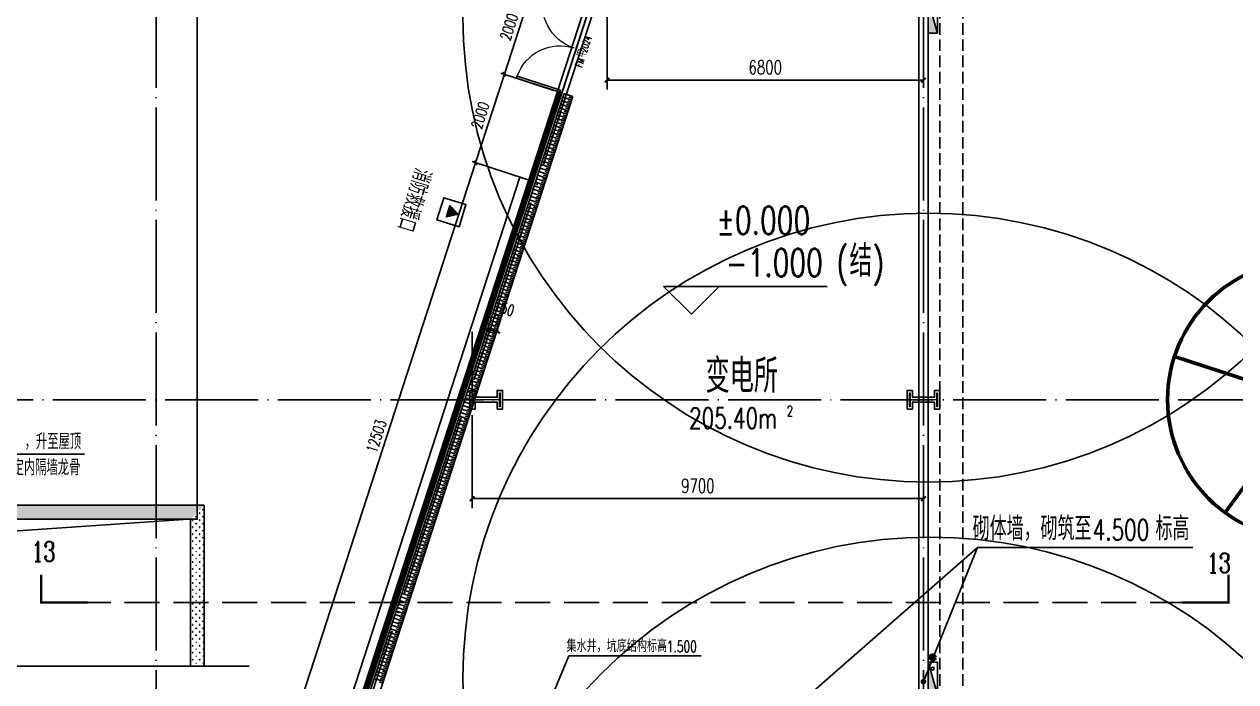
# Model space of a CAD drawing. Extents: x -1313754 to 847533, y 489853 to 941203.
# Drawn here: x -246288 to -220238, y 807755 to 821895 of the extents above; entities that cross this region are included whole.
import ezdxf

# ---------------------------------------------------------------- set-up
doc = ezdxf.new("R2010")
doc.units = 0
doc.header["$LTSCALE"] = 1000
doc.header["$MEASUREMENT"] = 0
doc.linetypes.add('DASH', pattern=[0.35, 0.25, -0.1])
doc.linetypes.add('DOTE', pattern=[2.42, 2, -0.2, 0.02, -0.2])
doc.layers.get('Defpoints').update_dxf_attribs({"color": 210})
for name, color, linetype in [('10平面$0$WINDOW_TEXT', 7, 'Continuous'), ('99平面图例外参$0$A-HATCH-2', 251, 'Continuous'), ('A-AXIS-D', 1, 'Continuous'), ('A-AXIS-DOTE', 14, 'DOTE'), ('A-AXIS-DP', 126, 'Continuous'), ('A-AXIS-SYMB', 3, 'Continuous'), ('A-HATCH-2', 251, 'Continuous'), ('A-LIN-V', 9, 'Continuous'), ('A-SFCE', 30, 'Continuous'), ('A-TEXT', 61, 'Continuous'), ('A-WINDOW', 140, 'Continuous'), ('A-防火门窗', 1, 'Continuous'), ('A1$0$ICONS', 3, 'Continuous'), ('AS-WALL', 40, 'Continuous'), ('AS-结构边线层', 200, 'Continuous'), ('DIM_SYMB', 3, 'Continuous'), ('PUB_HATCH', 8, 'Continuous'), ('PUB_TEXT', 7, 'Continuous'), ('RP-N2-01$0$$0$A-WIND-J', 1, 'Continuous'), ('RP-N2-01$0$A-WIND-J', 3, 'Continuous'), ('SB_ZF消火栓', 10, 'Continuous'), ('建-墙-幕', 4, 'Continuous'), ('建-标高', 3, 'Continuous')]:
    doc.layers.add(name, color=color, linetype=linetype)
doc.layers.add('LG-ZF消防', color=1, linetype='Continuous', lineweight=60)
doc.layers.add('S-col', color=2, linetype='Continuous', lineweight=0)
doc.styles.add('10平面$0$_TCH_WINDOW', font='SIMPLEX', dxfattribs={"height": 3.5, "bigfont": 'GBCBIG'})
doc.styles.add('_TCH_DIM', font='SIMPLEX', dxfattribs={"bigfont": 'GBCBIG'})
doc.styles.add('_TCH_DIM_T3', font='SIMPLEX', dxfattribs={"width": 0.705882, "bigfont": 'GBCBIG'})
doc.styles.add('_TCH_LABEL', font='COMPLEX', dxfattribs={"bigfont": 'GBCBIG'})
doc.styles.add('A-AREA', font='SIMPLEX', dxfattribs={"bigfont": 'GBCBIG'})
doc.styles.add('A-STANDARD', font='SIMPLEX', dxfattribs={"bigfont": 'GBCBIG'})
doc.dimstyles.new('_TCH_ARCH&&100', dxfattribs={"dimtxt": 297.5, "dimasz": 100, "dimexe": 100, "dimexo": 100, "dimgap": 126.25, "dimtad": 1, "dimdec": 0, "dimzin": 0, "dimdsep": 46, "dimtxsty": '_TCH_DIM_T3', "dimblk": 'ARCHTICK', "dimcen": 0.09, "dimclrt": 7, "dimazin": 2, "dimtfac": 1, "dimtdec": 0, "dimtix": 1, "dimtmove": 2, "dimatfit": 3, "dimfxl": 0, "dimtolj": 1, "dimtzin": 0, "dimarcsym": 0})
doc.dimstyles.new('_TCH_ARCH&&80', dxfattribs={"dimtxt": 238, "dimasz": 80, "dimexe": 80, "dimexo": 80, "dimgap": 101, "dimtad": 1, "dimdec": 0, "dimzin": 0, "dimdsep": 46, "dimtxsty": '_TCH_DIM_T3', "dimblk": 'ARCHTICK', "dimcen": 0.09, "dimclrt": 7, "dimazin": 2, "dimtfac": 1, "dimtdec": 0, "dimtix": 1, "dimtmove": 2, "dimatfit": 3, "dimfxl": 0, "dimtolj": 1, "dimtzin": 0, "dimarcsym": 0})
pattern_1 = [(45, (25.49, 21.51), (-75.000002, 75.000002), [24, -82.06602]), (135, (192.46, 21.51), (-75.000002, -75.000002), [24, -82.06602])]

# ---------------------------------------------------------------- blocks, each defined once
blk = doc.blocks.new('_ArchTick')
at = {"color": 0, "linetype": 'ByBlock', "const_width": 0.4}
blk.add_lwpolyline([(-0.5, -0.5), (0.5, 0.5)], dxfattribs=at)
blk = doc.blocks.new('*D1477')
at = {"layer": 'A-AXIS-D', "color": 0, "lineweight": -2}
for p, q in [((-13018, 16810), (-13018, 15773)), ((-6218, 16810), (-6218, 15773)), ((-13018, 15873), (-6218, 15873))]:
    blk.add_line(p, q, dxfattribs=at)
at = {"layer": 'Defpoints', "color": 0}
for p in [(-13018, 16910), (-6218, 16910), (-6218, 15873)]:
    blk.add_point(p, dxfattribs=at)
at = {"layer": 'A-AXIS-D', "color": 0, "lineweight": -2, "xscale": 100, "yscale": 100, "zscale": 100, "rotation": 180}
blk.add_blockref('_ArchTick', (-13018, 15873), dxfattribs=at)
at = {"layer": 'A-AXIS-D', "color": 0, "lineweight": -2, "xscale": 100, "yscale": 100, "zscale": 100}
blk.add_blockref('_ArchTick', (-6218, 15873), dxfattribs=at)
at = {"layer": 'A-AXIS-D', "color": 7, "insert": (-9618, 16148), "char_height": 297.5, "attachment_point": 5, "style": '_TCH_DIM_T3'}
blk.add_mtext('\\A1;6800', dxfattribs=at)
blk = doc.blocks.new('*D1478')
at = {"layer": 'A-AXIS-D', "color": 0, "lineweight": -2}
for p, q in [((-15918, 7810), (-15918, 6773)), ((-6218, 7810), (-6218, 6773)), ((-15918, 6873), (-6218, 6873))]:
    blk.add_line(p, q, dxfattribs=at)
at = {"layer": 'Defpoints', "color": 0}
for p in [(-15918, 7910), (-6218, 7910), (-6218, 6873)]:
    blk.add_point(p, dxfattribs=at)
at = {"layer": 'A-AXIS-D', "color": 0, "lineweight": -2, "xscale": 100, "yscale": 100, "zscale": 100, "rotation": 180}
blk.add_blockref('_ArchTick', (-15918, 6873), dxfattribs=at)
at = {"layer": 'A-AXIS-D', "color": 0, "lineweight": -2, "xscale": 100, "yscale": 100, "zscale": 100}
blk.add_blockref('_ArchTick', (-6218, 6873), dxfattribs=at)
at = {"layer": 'A-AXIS-D', "color": 7, "insert": (-11068, 7148), "char_height": 297.5, "attachment_point": 5, "style": '_TCH_DIM_T3'}
blk.add_mtext('\\A1;9700', dxfattribs=at)
blk = doc.blocks.new('43243')
at = {"layer": 'AS-结构边线层'}
blk.add_lwpolyline([(-230898, 832220), (-254254, 760236)], dxfattribs=at)
blk = doc.blocks.new('_FZH')
at = {"layer": 'A-HATCH-2'}
blk.add_lwpolyline([(-0.437, -0.25), (-0.437, 0.25), (-0.297, 0.25), (-0.297, 0.067), (0.298, 0.067), (0.298, 0.25), (0.438, 0.25), (0.438, -0.25), (0.298, -0.25), (0.298, -0.068), (-0.297, -0.068), (-0.297, -0.25)], close=True, dxfattribs=at)
at = {"layer": 'S-col'}
blk.add_lwpolyline([(-0.375, -0.188), (-0.375, 0.187), (-0.36, 0.187), (-0.36, 0.005), (0.36, 0.005), (0.36, 0.187), (0.375, 0.187), (0.375, -0.188), (0.36, -0.188), (0.36, -0.005), (-0.36, -0.005), (-0.36, -0.188)], close=True, dxfattribs=at)
blk = doc.blocks.new('w4234324')
at = {"xscale": 800.0000000000005, "yscale": 800.0000000000005, "zscale": 800.0000000000005}
for p in [(-236354, 813820), (-226954, 813820)]:
    blk.add_blockref('_FZH', p, dxfattribs=at)
blk = doc.blocks.new('3243243')
at = {"layer": 'A-HATCH-2', "linetype": 'DASH'}
for p, q in [((-226604.2, 741520), (-226604.2, 832220)), ((-226104.2, 741520), (-226104.2, 832220))]:
    blk.add_line(p, q, dxfattribs=at)
blk = doc.blocks.new('w4324324')
at = {"layer": 'A-HATCH-2', "lineweight": 60}
for q in [(-1694760, 686605), (-1697614, 684532), (-1691907, 684532), (-1696524, 681178), (-1692997, 681178)]:
    blk.add_line((-1694760, 683605), q, dxfattribs=at)
blk.add_circle((-1694760, 683605), 3000, dxfattribs=at)
blk = doc.blocks.new('w423432')
at = {"layer": 'A-LIN-V'}
blk.add_blockref('w4324324', (-49500, -9000), dxfattribs=at)
blk = doc.blocks.new('RP-N2-01$0$$0$xfjy')
at = {"layer": 'RP-N2-01$0$$0$A-WIND-J'}
h = blk.add_hatch(color=256, dxfattribs=at)
h.dxf.hatch_style = 1
h.paths.add_polyline_path([(1141876, -26214), (1142135, -26214), (1142005, -25989)])
at = {"layer": 'RP-N2-01$0$$0$A-WIND-J', "const_width": 25}
blk.add_lwpolyline([(1141755, -25889), (1141755, -26389), (1142255, -26389), (1142255, -25889)], close=True, dxfattribs=at)
at = {"layer": 'RP-N2-01$0$$0$A-WIND-J'}
for points in [[(1141755, -26389), (1142255, -26389), (1142255, -25889), (1141755, -25889)], [(1141876, -26214), (1142135, -26214), (1142005, -25989)]]:
    blk.add_lwpolyline(points, close=True, dxfattribs=at)
blk = doc.blocks.new('RP-N2-01$0$xfjy')
at = {"layer": 'RP-N2-01$0$$0$A-WIND-J'}
blk.add_blockref('RP-N2-01$0$$0$xfjy', (0, 0), dxfattribs=at)
blk = doc.blocks.new('1232')
at = {"layer": 'RP-N2-01$0$A-WIND-J', "rotation": 253.2410415830264}
blk.add_blockref('RP-N2-01$0$xfjy', (117220, 1903816, 0), dxfattribs=at)
at = {"layer": 'A-TEXT', "style": '_TCH_DIM'}
blk.add_text('消防救援口', height=384.1, rotation=253.241, dxfattribs=at).set_placement((-237886, 818831, 0))
blk = doc.blocks.new('99平面图例外参$0$$LinePat$填挖边坡')
at = {"color": 0}
for p, q in [((0, 0), (0, -1500)), ((300, 0), (300, -600))]:
    blk.add_line(p, q, dxfattribs=at)
at = {"layer": 'Defpoints', "color": 0}
blk.add_point((600, 0), dxfattribs=at)
blk = doc.blocks.new('34242343243')
at = {"layer": 'A-LIN-V'}
for p, q in [((-239156, 806607), (-234680, 820402)), ((-238966, 806545), (-234490, 820340)), ((-234680, 820402), (-234490, 820340))]:
    blk.add_line(p, q, dxfattribs=at)
at = {"layer": '99平面图例外参$0$A-HATCH-2', "color": 203, "xscale": 0.133545278136847, "yscale": 0.1333333333333333, "zscale": 0.1333333333333333, "rotation": 252.0237134181383}
for p in [(-234514, 820264), (-234490, 820340), (-234589, 820036), (-234564, 820112), (-234539, 820188), (-234687, 819731), (-234663, 819807), (-234638, 819883), (-234613, 819959), (-234762, 819502), (-234737, 819578), (-234712, 819655), (-234861, 819197), (-234836, 819273), (-234811, 819350), (-234786, 819426), (-234935, 818969), (-234910, 819045), (-234885, 819121), (-235009, 818740), (-234984, 818816), (-234960, 818892), (-235108, 818435), (-235083, 818511), (-235058, 818588), (-235034, 818664), (-235182, 818206), (-235157, 818283), (-235133, 818359), (-235281, 817902), (-235256, 817978), (-235232, 818054), (-235207, 818130), (-235355, 817673), (-235330, 817749), (-235306, 817825), (-235429, 817444), (-235405, 817520), (-235380, 817597), (-235528, 817139), (-235504, 817216), (-235479, 817292), (-235454, 817368), (-235602, 816911), (-235578, 816987), (-235553, 817063), (-235701, 816606), (-235677, 816682), (-235652, 816758), (-235627, 816835), (-235776, 816377), (-235751, 816453), (-235726, 816530), (-235874, 816072), (-235850, 816149), (-235825, 816225), (-235800, 816301), (-235949, 815844), (-235924, 815920), (-235899, 815996), (-236023, 815615), (-235998, 815691), (-235973, 815768), (-236122, 815310), (-236097, 815386), (-236072, 815463), (-236048, 815539), (-236196, 815082), (-236171, 815158), (-236147, 815234), (-236295, 814777), (-236270, 814853), (-236245, 814929), (-236221, 815005), (-236369, 814548), (-236344, 814624), (-236320, 814701), (-236468, 814243), (-236443, 814319), (-236419, 814396), (-236394, 814472), (-236542, 814015), (-236517, 814091), (-236493, 814167), (-236616, 813786), (-236592, 813862), (-236567, 813938), (-236715, 813481), (-236691, 813557), (-236666, 813633), (-236641, 813710), (-236789, 813252), (-236765, 813329), (-236740, 813405), (-236888, 812948), (-236864, 813024), (-236839, 813100), (-236814, 813176), (-236963, 812719), (-236938, 812795), (-236913, 812871), (-237037, 812490), (-237012, 812566), (-236987, 812643), (-237136, 812185), (-237111, 812262), (-237086, 812338), (-237061, 812414), (-237210, 811957), (-237185, 812033), (-237160, 812109), (-237309, 811652), (-237284, 811728), (-237259, 811804), (-237235, 811881), (-237383, 811423), (-237358, 811499), (-237334, 811576), (-237482, 811118), (-237457, 811195), (-237432, 811271), (-237408, 811347), (-237556, 810890), (-237531, 810966), (-237507, 811042), (-237630, 810661), (-237606, 810737), (-237581, 810814), (-237729, 810356), (-237704, 810432), (-237680, 810509), (-237655, 810585), (-237803, 810128), (-237779, 810204), (-237754, 810280), (-237902, 809823), (-237878, 809899), (-237853, 809975), (-237828, 810051), (-237976, 809594), (-237952, 809670), (-237927, 809746), (-238051, 809365), (-238026, 809442), (-238001, 809518), (-238150, 809061), (-238125, 809137), (-238100, 809213), (-238075, 809289), (-238224, 808832), (-238199, 808908), (-238174, 808984), (-238323, 808527), (-238298, 808603), (-238273, 808679), (-238248, 808756), (-238397, 808298), (-238372, 808375), (-238347, 808451), (-238496, 807994), (-238471, 808070), (-238446, 808146), (-238422, 808222), (-238570, 807765), (-238545, 807841), (-238521, 807917)]:
    blk.add_blockref('99平面图例外参$0$$LinePat$填挖边坡', p, dxfattribs=at)
blk = doc.blocks.new('A$C5D961328')
at = {"layer": 'SB_ZF消火栓'}
blk.add_hatch(color=256, dxfattribs=at).paths.add_polyline_path([(0, 40), (700, 40), (700, 240)])
at = {"layer": 'A-LIN-V', "ltscale": 500}
blk.add_circle((350, 40), 10001, dxfattribs=at)
at = {"layer": 'SB_ZF消火栓'}
for p, q in [((700, 240), (0, 240)), ((0, 240), (0, 40)), ((700, 240), (0, 40)), ((0, 40), (700, 40)), ((700, 240), (700, 40))]:
    blk.add_line(p, q, dxfattribs=at)
at = {"layer": 'SB_ZF消火栓', "color": 1}
blk.add_circle((140, 140), 32.5, dxfattribs=at)
blk = doc.blocks.new('43242343')
at = {"layer": 'LG-ZF消防', "linetype": 'Continuous'}
blk.add_circle((-226754, 808280), 50, dxfattribs=at)
blk = doc.blocks.new('234243242332')
at = {"layer": 'LG-ZF消防', "linetype": 'Continuous'}
blk.add_blockref('43242343', (0, 0), dxfattribs=at)
at = {"layer": 'SB_ZF消火栓', "rotation": 270}
for p in [(-226894, 822401), (-226894, 808180), (-226844, 801213)]:
    blk.add_blockref('A$C5D961328', p, dxfattribs=at)
blk = doc.blocks.new('*D169')
at = {"layer": 'A-AXIS-DP', "color": 0, "lineweight": -2}
for p, q in [((-236322, 815342), (-236398, 815367)), ((-236396, 815114), (-236297, 815418)), ((-236348, 815098), (-236250, 815403)), ((-236322, 815342), (-236274, 815326)), ((-236274, 815326), (-236198, 815302))]:
    blk.add_line(p, q, dxfattribs=at)
at = {"layer": 'Defpoints', "color": 0}
for p in [(-236274, 815326), (-236421, 815037), (-236373, 815022)]:
    blk.add_point(p, dxfattribs=at)
at = {"layer": 'A-AXIS-DP', "color": 0, "lineweight": -2, "xscale": 80, "yscale": 80, "zscale": 80}
for p, rotation in [((-236322, 815342), 342.0237134181228), ((-236274, 815326), 162.0237134181229)]:
    blk.add_blockref('_ArchTick', p, dxfattribs=dict(at, rotation=rotation))
at = {"layer": 'A-AXIS-DP', "color": 7, "insert": (-236230, 815543), "char_height": 238, "attachment_point": 5, "rotation": 342.0237, "style": '_TCH_DIM_T3'}
blk.add_mtext('\\A1;50', dxfattribs=at)
blk = doc.blocks.new('*D170')
at = {"layer": 'A-AXIS-DP', "color": 0, "lineweight": -2}
for p, q in [((-236274, 815326), (-236350, 815351)), ((-236348, 815098), (-236250, 815403)), ((-236206, 815052), (-236107, 815356)), ((-236274, 815326), (-236132, 815280)), ((-236132, 815280), (-236055, 815255))]:
    blk.add_line(p, q, dxfattribs=at)
at = {"layer": 'Defpoints', "color": 0}
for p in [(-236132, 815280), (-236373, 815022), (-236230, 814976)]:
    blk.add_point(p, dxfattribs=at)
at = {"layer": 'A-AXIS-DP', "color": 0, "lineweight": -2, "xscale": 80, "yscale": 80, "zscale": 80}
for p, rotation in [((-236274, 815326), 342.0237134181606), ((-236132, 815280), 162.0237134181606)]:
    blk.add_blockref('_ArchTick', p, dxfattribs=dict(at, rotation=rotation))
at = {"layer": 'A-AXIS-DP', "color": 7, "insert": (-235966, 815789), "char_height": 238, "attachment_point": 5, "rotation": 342.0237, "style": '_TCH_DIM_T3'}
blk.add_mtext('\\A1;150', dxfattribs=at)
blk = doc.blocks.new('*D1214')
at = {"layer": 'A-AXIS-DP', "color": 0, "lineweight": -2}
for p, q in [((-240440, 807024), (-236582, 818917)), ((-235516, 818571), (-236658, 818941)), ((-239375, 806678), (-240516, 807049))]:
    blk.add_line(p, q, dxfattribs=at)
at = {"layer": 'Defpoints', "color": 0}
for p in [(-236582, 818917), (-235440, 818546), (-239299, 806653)]:
    blk.add_point(p, dxfattribs=at)
at = {"layer": 'A-AXIS-DP', "color": 0, "lineweight": -2, "xscale": 80, "yscale": 80, "zscale": 80}
for p, rotation in [((-236582, 818917), 72.02371341813641), ((-240440, 807024), 252.0237134181364)]:
    blk.add_blockref('_ArchTick', p, dxfattribs=dict(at, rotation=rotation))
at = {"layer": 'A-AXIS-DP', "color": 7, "insert": (-238720, 813038), "char_height": 238, "attachment_point": 5, "rotation": 72.0237, "style": '_TCH_DIM_T3'}
blk.add_mtext('\\A1;12503', dxfattribs=at)
blk = doc.blocks.new('*D1215')
at = {"layer": 'A-AXIS-DP', "color": 0, "lineweight": -2}
for p, q in [((-236582, 818917), (-235964, 820819)), ((-234899, 820473), (-236040, 820844)), ((-235516, 818571), (-236658, 818941))]:
    blk.add_line(p, q, dxfattribs=at)
at = {"layer": 'Defpoints', "color": 0}
for p in [(-235964, 820819), (-234823, 820448), (-235440, 818546)]:
    blk.add_point(p, dxfattribs=at)
at = {"layer": 'A-AXIS-DP', "color": 0, "lineweight": -2, "xscale": 80, "yscale": 80, "zscale": 80}
for p, rotation in [((-235964, 820819), 72.02371341813615), ((-236582, 818917), 252.0237134181362)]:
    blk.add_blockref('_ArchTick', p, dxfattribs=dict(at, rotation=rotation))
at = {"layer": 'A-AXIS-DP', "color": 7, "insert": (-236482, 819936), "char_height": 238, "attachment_point": 5, "rotation": 72.0237, "style": '_TCH_DIM_T3'}
blk.add_mtext('\\A1;2000', dxfattribs=at)
blk = doc.blocks.new('*D1216')
at = {"layer": 'A-AXIS-DP', "color": 0, "lineweight": -2}
for p, q in [((-235964, 820819), (-235347, 822721)), ((-234281, 822376), (-235423, 822746)), ((-234899, 820473), (-236040, 820844))]:
    blk.add_line(p, q, dxfattribs=at)
at = {"layer": 'Defpoints', "color": 0}
for p in [(-235347, 822721), (-234205, 822351), (-234823, 820448)]:
    blk.add_point(p, dxfattribs=at)
at = {"layer": 'A-AXIS-DP', "color": 0, "lineweight": -2, "xscale": 80, "yscale": 80, "zscale": 80}
for p, rotation in [((-235347, 822721), 72.02371341813708), ((-235964, 820819), 252.0237134181371)]:
    blk.add_blockref('_ArchTick', p, dxfattribs=dict(at, rotation=rotation))
at = {"layer": 'A-AXIS-DP', "color": 7, "insert": (-235865, 821838), "char_height": 238, "attachment_point": 5, "rotation": 72.0237, "style": '_TCH_DIM_T3'}
blk.add_mtext('\\A1;2000', dxfattribs=at)
blk = doc.blocks.new('10平面$0$$DorLib2D$00000002')
for p, q in [((-0.5, 0), (-0.5, 0.4875)), ((-0.475, 0.4875), (-0.5, 0.4875)), ((-0.475, 0), (-0.475, 0.4875)), ((0.475, 0), (0.475, 0.4875)), ((0.475, 0.4875), (0.5, 0.4875)), ((0.5, 0), (0.5, 0.4875)), ((-0.5, 0), (-0.475, 0)), ((0.5, 0), (0.475, 0))]:
    blk.add_line(p, q)
at = {"lineweight": 13}
for centre, start, end in [((-0.4875, 0), 0, 88.53072), ((0.4875, 0), 91.46928, 180)]:
    blk.add_arc(centre, 0.4875, start, end, dxfattribs=at)
blk = doc.blocks.new('dote')
at = {"layer": 'A-AXIS-DOTE'}
for p, q in [((-22717.8, -68994), (-22717.8, 36662.3)), ((-6217.8, -68993.9), (-6217.8, 36662.3)), ((-13017.8, 15670), (-13017.8, 19460)), ((-15917.8, 6670), (-15917.8, 10460)), ((76282.2, 9000), (-41310, 9000))]:
    blk.add_line(p, q, dxfattribs=at)
at = {"layer": 'A-AXIS-DOTE', "ltscale": 2}
blk.add_lwpolyline([(-35305.3, -50417.4), (-8818.8, 31214.7)], dxfattribs=at)
at = {"layer": 'DIM_SYMB', "const_width": 50}
for points in [[(-25187.4, 5237.4), (-25187.4, 4637.4), (-24187.4, 4637.4)], [(-657.5, 4637.4), (342.5, 4637.4), (342.5, 5237.4)]]:
    blk.add_lwpolyline(points, dxfattribs=at)
at = {"layer": 'DIM_SYMB', "linetype": 'DASH', "ltscale": 3}
blk.add_lwpolyline([(-24442.4, 4637.4), (-516.1, 4637.4)], dxfattribs=at)
at = {"layer": 'PUB_TEXT', "style": '_TCH_LABEL', "width": 0.705882}
for p in [(-25394.5, 5524.9), (-123.7, 5277.5)]:
    blk.add_text('13', height=425, dxfattribs=at).set_placement(p)
at = {"layer": 'A-AXIS-D'}
for base, p1, p2, picture, middle in [((-6217.8, 15872.5), (-13017.8, 16910), (-6217.8, 16910), '*D1477', (-9617.8, 16147.5)), ((-6217.8, 6872.5), (-15917.8, 7910), (-6217.8, 7910), '*D1478', (-11067.8, 7147.5))]:
    dim = blk.add_linear_dim(base=base, p1=p1, p2=p2, angle=0, dimstyle='_TCH_ARCH&&100', override={"dimgap": 0}, dxfattribs=at)
    dim.commit()
    dim.dimension.update_dxf_attribs({"geometry": picture, "text_midpoint": middle, "dimtype": 161})

msp = doc.modelspace()

# ---------------------------------------------------------------- hatches: boundary and pattern name
at = {"layer": 'PUB_HATCH'}
h = msp.add_hatch(dxfattribs=at)
h.set_pattern_fill('石膏板', color=256, scale=30, style=0)
h.set_pattern_definition(pattern_1)
h.paths.add_polyline_path([(-255435, 811550), (-255532.4, 811250), (-242715.8, 811250), (-242415.8, 811550)])
h = msp.add_hatch(dxfattribs=at)
h.set_pattern_fill('石膏板', color=256, scale=30, style=0)
h.set_pattern_definition(pattern_1)
h.paths.add_polyline_path([(-242415.8, 811550), (-242715.8, 811250), (-242715.8, 808090), (-242415.8, 808090)])

# ---------------------------------------------------------------- linework, layer by layer
at = {"layer": 'A-AXIS-SYMB'}
for p, q in [((-235520, 806040), (-234580, 808310)), ((-234580, 808310), (-231730, 808310))]:
    msp.add_line(p, q, dxfattribs=at)
at = {"layer": 'A-HATCH-2'}
msp.add_lwpolyline([(-256572.7, 808043.7), (-255320, 810390), (-242765.8, 811250)], dxfattribs=at)
at = {"layer": 'A-LIN-V'}
msp.add_lwpolyline([(-254554.2, 757820), (-254554.2, 760283.3), (-235630.1, 818607.8), (-235344.7, 818515.3)], dxfattribs=at)
at = {"layer": 'A-SFCE'}
msp.add_lwpolyline([(-242765.8, 811250), (-242565.8, 811250), (-242565.8, 838750), (-246609.7, 838750), (-255497.2, 811358.5), (-255531.6, 811250)], close=True, dxfattribs=at)
at = {"layer": 'A-防火门窗'}
for p, q in [((-234822.6, 820448.5), (-234205.3, 822350.9)), ((-234727.5, 820417.6), (-234110.2, 822320))]:
    msp.add_line(p, q, dxfattribs=at)
at = {"layer": 'A1$0$ICONS'}
msp.add_line((-252110, 812650), (-244990, 812650), dxfattribs=at)
msp.add_lwpolyline([(-257733, 808090), (-249704, 808090), (-249627.6, 808300), (-249553.5, 807880), (-249479, 808090), (-241450, 808090)], dxfattribs=at)
at = {"layer": 'AS-WALL'}
for p, q in [((-226854.2, 806920), (-226854.2, 827620)), ((-227054.2, 827520), (-227054.2, 806920)), ((-255435, 811550), (-242415.8, 811550)), ((-242415.8, 811550), (-242415.8, 808090)), ((-255532.4, 811250), (-242715.8, 811250)), ((-242715.8, 811250), (-242715.8, 808090)), ((-242415.8, 808090), (-242715.8, 808090))]:
    msp.add_line(p, q, dxfattribs=at)
at = {"layer": 'DIM_SYMB'}
for p, q in [((-232450, 804820), (-225790, 810640)), ((-226954.2, 807760), (-225790, 810640)), ((-225790, 810640), (-221158.8, 810640))]:
    msp.add_line(p, q, dxfattribs=at)
at = {"layer": 'DIM_SYMB', "const_width": 60}
msp.add_lwpolyline([(-226965.4, 807732.2, 1), (-226942.9, 807787.8, 1)], format="xyb", close=True, dxfattribs=at)
at = {"layer": '建-墙-幕'}
for p, q in [((-234822.6, 820448.5), (-245728.7, 786835.4)), ((-245697, 786825.1), (-234790.9, 820438.2)), ((-245665.3, 786814.9), (-234759.2, 820427.9)), ((-245633.6, 786804.6), (-234727.5, 820417.6)), ((-234727.5, 820417.6), (-234822.6, 820448.5))]:
    msp.add_line(p, q, dxfattribs=at)
at = {"layer": '建-标高'}
for p, q in [((-231943.7, 815657.5), (-232543.7, 816257.5)), ((-232543.7, 816257.5), (-229023.7, 816257.5)), ((-231943.7, 815657.5), (-231343.7, 816257.5))]:
    msp.add_line(p, q, dxfattribs=at)

# ---------------------------------------------------------------- block references
msp.add_blockref('1232', (0, 0))
at = {"layer": 'A-AXIS-DP'}
msp.add_blockref('3243243', (0, 0), dxfattribs=at)
at = {"layer": 'A-LIN-V'}
msp.add_blockref('w423432', (1525556.2, 139215), dxfattribs=at)
at = {"layer": 'A-WINDOW'}
for name in ['43243', 'w4234324']:
    msp.add_blockref(name, (0, 0), dxfattribs=at)
at = {"layer": 'A-防火门窗', "xscale": -2000, "yscale": 2000, "zscale": 100, "rotation": 72.02371341813668}
msp.add_blockref('10平面$0$$DorLib2D$00000002', (-234466.4, 821384.2), dxfattribs=at)
at = {"layer": 'AS-WALL'}
msp.add_blockref('dote', (-220736.4, 804820), dxfattribs=at)
at = {"layer": 'DIM_SYMB'}
msp.add_blockref('34242343243', (0, 0), dxfattribs=at)
at = {"layer": 'SB_ZF消火栓', "linetype": 'Continuous'}
msp.add_blockref('234243242332', (0, 0), dxfattribs=at)

# ---------------------------------------------------------------- texts
at = {"layer": '10平面$0$WINDOW_TEXT', "style": '10平面$0$_TCH_WINDOW', "width": 0.705882}
for s, p in [('2024', (-234195.5, 821274.2)), ('FM', (-234298.2, 820957.6))]:
    msp.add_text(s, height=148.75, rotation=72.02371, dxfattribs=at).set_placement(p)
at = {"layer": '10平面$0$WINDOW_TEXT', "style": '10平面$0$_TCH_WINDOW'}
msp.add_text('甲', height=168.8, rotation=72.02371, dxfattribs=at).set_placement((-234233.4, 821157.3))
at = {"layer": 'A-防火门窗', "style": 'A-AREA'}
msp.add_text('变电所', height=723.4, dxfattribs=at).set_placement((-231640, 813970))
at = {"layer": 'A-防火门窗', "style": 'A-AREA', "width": 0.705882}
for s, height, p in [('205.40m', 446.25, (-231992.5, 813202.2)), ('2', 223.1, (-229892.5, 813464.7))]:
    msp.add_text(s, height=height, dxfattribs=at).set_placement(p)
at = {"layer": 'PUB_TEXT', "width": 0.705882}
for s, height, style, p in [('%%P0.000', 595, 'A-STANDARD', (-231403.7, 817377.5)), ('(', 595, 'A-STANDARD', (-228823.7, 816467.5)), (')', 595, 'A-STANDARD', (-228052.2, 816467.5)), ('-1.000', 595, 'A-STANDARD', (-231203.7, 816467.5)), ('4.500', 446.25, '_TCH_DIM', (-223314.1, 810797.5)), ('-1.500', 238, '_TCH_DIM', (-232662, 808394))]:
    msp.add_text(s, height=height, dxfattribs=dict(at, style=style)).set_placement(p)
at = {"layer": 'PUB_TEXT'}
for s, height, style, p in [('结', 675.2, 'A-STANDARD', (-228543.7, 816467.5)), ('，升至屋顶', 337.59, '_TCH_DIM', (-246279, 812755)), ('反坎用于固定内隔墙龙骨', 337.589, '_TCH_DIM', (-247753.5, 812195)), ('砌体墙，砌筑至', 506.38, '_TCH_DIM', (-225894.4, 810797.5)), ('标高', 506.38, '_TCH_DIM', (-221964.1, 810797.5)), ('集水井，坑底结构标高', 270.07, '_TCH_DIM', (-234628, 808394))]:
    msp.add_text(s, height=height, dxfattribs=dict(at, style=style)).set_placement(p)

# ---------------------------------------------------------------- dimensions: what is measured, and where the dimension line sits
at = {"layer": 'A-AXIS-DP'}
for p1, p2, distance, picture, middle in [((-234822.6, 820448.5), (-234205.3, 822350.9), 1200.3, '*D1216', (-235864.9, 821838)), ((-235439.8, 818546.1), (-234822.6, 820448.5), 1200.3, '*D1215', (-236482.2, 819935.6)), ((-239298.5, 806653.5), (-235439.8, 818546.1), 1200.3, '*D1214', (-238720.2, 813038.1)), ((-236420.6, 815037.5), (-236373, 815022), 320, '*D169', (-236230.1, 815543.4))]:
    dim = msp.add_aligned_dim(p1=p1, p2=p2, distance=distance, dimstyle='_TCH_ARCH&&80', dxfattribs=at)
    dim.commit()
    dim.dimension.update_dxf_attribs({"geometry": picture, "text_midpoint": middle})
dim = msp.add_linear_dim(base=(-236131.5, 815280.2), p1=(-236373, 815022), p2=(-236230.3, 814975.7), angle=342.02371, dimstyle='_TCH_ARCH&&80', dxfattribs=at)
dim.commit()
dim.dimension.update_dxf_attribs({"geometry": '*D170', "text_midpoint": (-235966.3, 815789.3), "dimtype": 129})

doc.saveas('drawing.dxf')
